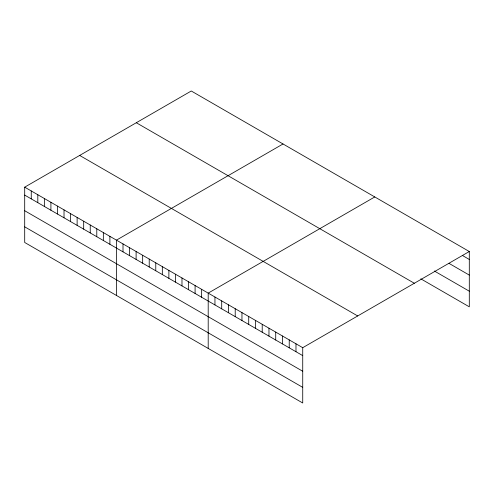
<?xml version="1.0" encoding="UTF-8"?>
<svg xmlns="http://www.w3.org/2000/svg" width="494" height="494" viewBox="0 0 494 494"><rect width="100%" height="100%" fill="white"/><g stroke="black" fill="none" stroke-linecap="round" stroke-linejoin="round"><path stroke-width="0.74" d="M24.7 187.17L302.729 347.69L302.729 402.999L24.7 242.48L24.7 187.17L191.271 91.001L469.3 251.52L469.3 306.83L420.808 278.832M283.019 143.976L116.448 240.14L116.448 295.449M374.767 196.945L208.202 293.115L208.202 348.418M302.729 347.69L469.3 251.52M462.551 255.552L469.3 259.455M449.046 263.395L469.3 275.09M434.312 270.996L469.3 291.194M136.301 122.74L414.33 283.26M79.67 155.437L357.699 315.956M24.7 195.099L302.729 355.618M24.7 210.734L302.729 371.253M24.7 226.845L302.729 387.364M295.98 343.793L295.98 351.722M289.225 339.891L289.225 347.825M282.475 335.994L282.475 343.929M275.72 332.098L275.72 340.026M268.971 328.201L268.971 336.13M262.215 324.299L262.215 332.234M255.466 320.402L255.466 328.331M248.717 316.506L248.717 324.435M241.961 312.603L241.961 320.538M235.212 308.707L235.212 316.635M228.456 304.81L228.456 312.739M221.707 300.908L221.707 308.843M214.952 297.011L214.952 304.94M201.645 289.33L201.645 297.258M195.093 285.544L195.093 293.479M188.541 281.765L188.541 289.694M181.983 277.98L181.983 285.909M175.432 274.195L175.432 282.123M168.88 270.409L168.88 278.344M162.328 266.63L162.328 274.559M155.771 262.845L155.771 270.774M149.219 259.06L149.219 266.988M142.667 255.275L142.667 263.209M136.109 251.495L136.109 259.424M129.558 247.71L129.558 255.639M123.006 243.925L123.006 251.854M109.896 236.36L109.896 244.289M103.345 232.575L103.345 240.504M96.787 228.79L96.787 236.725M90.235 225.005L90.235 232.94M83.684 221.226L83.684 229.154M77.126 217.44L77.126 225.369M70.574 213.655L70.574 221.59M64.022 209.87L64.022 217.805M57.471 206.091L57.471 214.019M50.913 202.305L50.913 210.234M44.361 198.52L44.361 206.455M37.81 194.735L37.81 202.67M31.252 190.956L31.252 198.884"/></g></svg>
